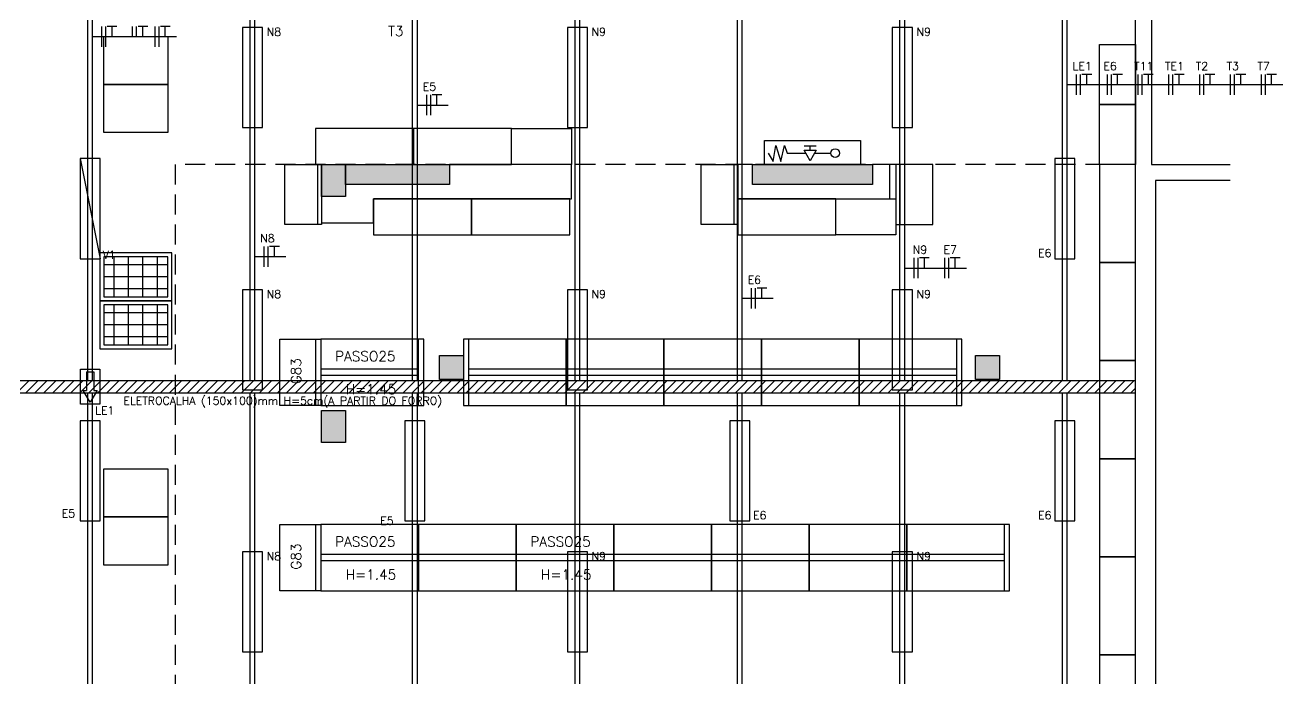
# Model space of a CAD drawing. Header units: metres. Extents: x -367 to 368, y -238 to 226.
# Drawn here: x 252.62 to 268.34, y 193.87 to 202.03 of the extents above; entities that cross this region are included whole.
import ezdxf
from ezdxf.enums import TextEntityAlignment as Align

# ---------------------------------------------------------------- set-up
doc = ezdxf.new("R2010")
doc.units = ezdxf.units.M
doc.linetypes.add('CONTINOUS', pattern=[0])
doc.linetypes.add('LA_BAU_BASES GERAIS_R00$0$LA_BAU_FACHADAS_R01$0$DASHED2', pattern=[0.375, 0.25, -0.125])
for name, color, linetype in [('A-CALHA', 160, 'Continuous'), ('A-SIMBELET', 10, 'Continuous'), ('ELE-ELÉTRICA', 160, 'Continuous'), ('INCENDIO', 10, 'CONTINOUS'), ('LA_BAU_BASES GERAIS_R00$0$base', 253, 'Continuous'), ('LA_BAU_LUM TÉRREO_R02$0$ARQ-HAC-251', 251, 'Continuous'), ('LA_BAU_LUM TÉRREO_R02$0$ARQ-LUM', 2, 'Continuous')]:
    doc.layers.add(name, color=color, linetype=linetype)
doc.styles.add('LA_BAU_BASES GERAIS_R00$0$LA_BAU_MERC_R01$0$R40-125-RS', font='romans.shx', dxfattribs={"height": 0.1248})
doc.styles.add('LA_BAU_BASES GERAIS_R00$0$LA_BAU_MERC_R01$0$RS80', font='ROMANS', dxfattribs={"height": 0.18})
doc.styles.add('LA_BAU_BASES GERAIS_R00$0$R60-125-RS', font='romans.shx', dxfattribs={"height": 0.19})
doc.styles.add('LA_BAU_BASES GERAIS_R00$0$R80-100-RS', font='romans.shx', dxfattribs={"height": 0.203})
doc.styles.get("Standard").update_dxf_attribs({"font": 'romans.shx'})
pattern_1 = [(45, (200.66, 197.437384), (-0.0561266, 0.0561266), [])]

# ---------------------------------------------------------------- blocks, each defined once
blk = doc.blocks.new('LA_BAU_BASES GERAIS_R00$0$LA_BAU_ALVENARIA TÉRREO_R01')
at = {"layer": 'LA_BAU_BASES GERAIS_R00$0$base', "linetype": 'Continuous'}
h = blk.add_hatch(color=256, dxfattribs=at)
h.dxf.hatch_style = 1
h.paths.add_polyline_path([(256.626, 200.29), (256.328, 200.29), (256.328, 199.89), (256.628, 199.89), (256.628, 200.04), (256.626, 200.04)])
h = blk.add_hatch(color=256, dxfattribs=at)
h.dxf.hatch_style = 1
h.paths.add_polyline_path([(257.926, 200.29), (256.628, 200.29), (256.628, 200.04), (257.926, 200.04)])
h = blk.add_hatch(color=256, dxfattribs=at)
h.dxf.hatch_style = 1
h.paths.add_polyline_path([(263.214, 200.29), (261.714, 200.29), (261.714, 200.04), (263.214, 200.04)])
h = blk.add_hatch(color=256, dxfattribs=at)
h.dxf.hatch_style = 1
h.paths.add_polyline_path([(258.1, 197.903), (257.8, 197.903), (257.8, 197.603), (258.1, 197.603)])
at = {"layer": 'LA_BAU_BASES GERAIS_R00$0$base'}
h = blk.add_hatch(color=256, dxfattribs=at)
h.dxf.hatch_style = 1
h.paths.add_polyline_path([(264.8, 197.903), (264.5, 197.903), (264.5, 197.603), (264.8, 197.603)])
h = blk.add_hatch(color=256, dxfattribs=at)
h.dxf.hatch_style = 1
h.paths.add_polyline_path([(256.628, 197.218), (256.328, 197.218), (256.328, 196.818), (256.628, 196.818)])
at = {"layer": 'LA_BAU_BASES GERAIS_R00$0$base', "linetype": 'Continuous'}
for p, q in [((261.907, 200.431), (261.969, 200.325)), ((261.969, 200.325), (262.006, 200.527)), ((262.006, 200.527), (262.065, 200.325)), ((262.065, 200.325), (262.114, 200.527)), ((262.114, 200.527), (262.145, 200.432)), ((262.145, 200.432), (262.378, 200.432)), ((262.357, 200.522), (262.508, 200.522)), ((262.433, 200.467), (262.433, 200.522)), ((262.488, 200.432), (262.69, 200.432))]:
    blk.add_line(p, q, dxfattribs=at)
for points in [[(267.681, 200.09), (266.75, 200.09), (266.75, 177.95), (266.41, 177.95), (266.41, 178.2), (266.5, 178.2), (266.5, 184.7), (265.4, 184.7), (265.4, 179.45), (265.15, 179.45), (265.15, 185.2), (265.4, 185.2), (265.4, 184.85), (266.5, 184.85), (266.5, 210.65)], [(266.7, 210.65), (266.7, 200.29), (267.681, 200.29)], [(256.328, 199.89), (256.328, 199.56), (256.978, 199.56), (256.978, 199.86), (259.45, 199.86), (259.45, 200.29), (257.926, 200.29)], [(261.714, 200.29), (261.53, 200.29), (261.53, 199.86), (263.43, 199.86), (263.43, 200.29), (263.214, 200.29)]]:
    blk.add_lwpolyline(points, dxfattribs=at)
for points in [[(261.864, 200.29), (261.864, 200.59), (263.064, 200.59), (263.064, 200.29)], [(262.357, 200.467), (262.508, 200.467), (262.433, 200.336)], [(256.328, 199.89), (256.328, 200.29), (256.628, 200.29), (256.628, 199.89)], [(256.626, 200.04), (256.626, 200.29), (257.926, 200.29), (257.926, 200.04)], [(261.714, 200.29), (263.214, 200.29), (263.214, 200.04), (261.714, 200.04)], [(257.8, 197.903), (258.1, 197.903), (258.1, 197.603), (257.8, 197.603)]]:
    blk.add_lwpolyline(points, close=True, dxfattribs=at)
at = {"layer": 'LA_BAU_BASES GERAIS_R00$0$base', "linetype": 'LA_BAU_BASES GERAIS_R00$0$LA_BAU_FACHADAS_R01$0$DASHED2'}
blk.add_lwpolyline([(266.5, 200.29), (254.5, 200.29), (254.5, 182.88)], dxfattribs=at)
at = {"layer": 'LA_BAU_BASES GERAIS_R00$0$base'}
for points in [[(264.5, 197.903), (264.8, 197.903), (264.8, 197.603), (264.5, 197.603)], [(256.328, 197.218), (256.628, 197.218), (256.628, 196.818), (256.328, 196.818)]]:
    blk.add_lwpolyline(points, close=True, dxfattribs=at)
at = {"layer": 'LA_BAU_BASES GERAIS_R00$0$base', "linetype": 'Continuous'}
blk.add_circle((262.745, 200.432), 0.0549, dxfattribs=at)
blk = doc.blocks.new('LA_BAU_BASES GERAIS_R00$0$LA_BAU_MERC_R01')
at = {"layer": 'LA_BAU_BASES GERAIS_R00$0$base'}
for p, q in [((253.606, 201.888), (254.406, 201.888)), ((253.606, 201.288), (253.606, 201.888)), ((254.406, 201.888), (254.406, 201.288)), ((266.05, 201.04), (266.05, 201.79)), ((266.05, 201.79), (266.5, 201.79)), ((266.5, 201.79), (266.5, 201.04)), ((253.606, 201.288), (254.406, 201.288)), ((253.606, 200.688), (253.606, 201.288)), ((254.406, 201.288), (253.606, 201.288)), ((254.406, 201.288), (254.406, 200.688)), ((266.5, 201.04), (266.05, 201.04)), ((266.05, 200.29), (266.05, 201.04)), ((266.05, 201.04), (266.5, 201.04)), ((266.5, 201.04), (266.5, 200.29)), ((256.25, 200.74), (256.25, 200.29)), ((257.475, 200.74), (256.25, 200.74)), ((257.475, 200.74), (257.475, 200.29)), ((258.7, 200.74), (257.475, 200.74)), ((257.475, 200.29), (257.475, 200.74)), ((258.7, 200.74), (259.45, 200.74)), ((258.7, 200.29), (258.7, 200.74)), ((258.7, 200.29), (258.7, 200.74)), ((259.45, 200.74), (259.45, 200.29)), ((254.406, 200.688), (253.606, 200.688)), ((255.868, 199.54), (255.868, 200.29)), ((255.868, 200.29), (256.328, 200.29)), ((256.25, 200.29), (257.475, 200.29)), ((256.278, 200.29), (256.278, 199.54)), ((256.328, 200.29), (256.328, 199.54)), ((257.475, 200.29), (258.7, 200.29)), ((259.45, 200.29), (258.7, 200.29)), ((261.07, 199.54), (261.07, 200.29)), ((261.07, 200.29), (261.53, 200.29)), ((261.48, 200.29), (261.48, 199.54)), ((261.53, 200.29), (261.53, 199.54)), ((263.965, 200.29), (263.505, 200.29)), ((263.505, 200.29), (263.505, 199.54)), ((263.555, 200.29), (263.555, 199.54)), ((263.965, 199.54), (263.965, 200.29)), ((266.5, 200.29), (266.05, 200.29)), ((266.05, 200.29), (266.05, 199.065)), ((266.5, 200.29), (266.05, 200.29)), ((266.5, 199.065), (266.5, 200.29)), ((256.978, 199.86), (256.978, 199.41)), ((258.203, 199.86), (256.978, 199.86)), ((258.203, 199.86), (258.203, 199.41)), ((259.428, 199.86), (258.203, 199.86)), ((258.203, 199.41), (258.203, 199.86)), ((259.428, 199.41), (259.428, 199.86)), ((261.53, 199.86), (261.53, 199.41)), ((262.755, 199.86), (261.53, 199.86)), ((262.755, 199.86), (263.505, 199.86)), ((262.755, 199.41), (262.755, 199.86)), ((262.755, 199.41), (262.755, 199.86)), ((263.505, 199.86), (263.505, 199.41)), ((256.328, 199.54), (255.868, 199.54)), ((261.53, 199.54), (261.07, 199.54)), ((263.505, 199.54), (263.965, 199.54)), ((256.978, 199.41), (258.203, 199.41)), ((258.203, 199.41), (259.428, 199.41)), ((261.53, 199.41), (262.755, 199.41)), ((263.505, 199.41), (262.755, 199.41)), ((253.556, 199.188), (253.556, 198.588)), ((254.456, 199.188), (253.556, 199.188)), ((254.406, 199.138), (253.606, 199.138)), ((253.606, 199.138), (253.606, 198.638)), ((253.736, 198.638), (253.736, 199.138)), ((253.916, 198.638), (253.916, 199.138)), ((254.096, 198.638), (254.096, 199.138)), ((254.276, 198.638), (254.276, 199.138)), ((254.406, 198.638), (254.406, 199.138)), ((254.456, 198.588), (254.456, 199.188)), ((254.406, 199.038), (253.606, 199.038)), ((266.05, 199.065), (266.5, 199.065)), ((266.05, 199.065), (266.05, 197.84)), ((266.5, 199.065), (266.05, 199.065)), ((266.5, 197.84), (266.5, 199.065)), ((254.406, 198.888), (253.606, 198.888)), ((254.406, 198.738), (253.606, 198.738)), ((253.556, 198.588), (254.456, 198.588)), ((253.556, 198.588), (253.556, 197.988)), ((254.456, 198.588), (253.556, 198.588)), ((253.606, 198.638), (254.406, 198.638)), ((254.406, 198.538), (253.606, 198.538)), ((253.606, 198.538), (253.606, 198.038)), ((253.736, 198.038), (253.736, 198.538)), ((253.916, 198.038), (253.916, 198.538)), ((254.096, 198.038), (254.096, 198.538)), ((254.276, 198.038), (254.276, 198.538)), ((254.406, 198.038), (254.406, 198.538)), ((254.456, 197.988), (254.456, 198.588)), ((254.406, 198.438), (253.606, 198.438)), ((254.406, 198.288), (253.606, 198.288)), ((254.406, 198.138), (253.606, 198.138)), ((253.606, 198.038), (254.406, 198.038)), ((256.32, 198.11), (256.32, 197.28)), ((257.54, 198.11), (256.32, 198.11)), ((257.54, 197.28), (257.54, 198.11)), ((258.164, 198.11), (258.164, 197.28)), ((259.384, 198.11), (258.164, 198.11)), ((259.384, 197.28), (259.384, 198.11)), ((259.384, 198.11), (259.384, 197.28)), ((260.604, 198.11), (259.384, 198.11)), ((260.604, 198.11), (260.604, 197.28)), ((261.824, 198.11), (260.604, 198.11)), ((260.604, 197.28), (260.604, 198.11)), ((261.824, 198.11), (261.824, 197.28)), ((263.044, 198.11), (261.824, 198.11)), ((261.824, 197.28), (261.824, 198.11)), ((263.044, 198.11), (263.044, 197.28)), ((264.264, 198.11), (263.044, 198.11)), ((263.044, 197.28), (263.044, 198.11)), ((264.264, 197.28), (264.264, 198.11)), ((253.556, 197.988), (254.456, 197.988)), ((257.54, 197.735), (256.32, 197.735)), ((259.384, 197.735), (258.164, 197.735)), ((260.604, 197.735), (259.384, 197.735)), ((261.824, 197.735), (260.604, 197.735)), ((263.044, 197.735), (261.824, 197.735)), ((264.264, 197.735), (263.044, 197.735)), ((266.05, 197.84), (266.05, 196.615)), ((266.5, 197.84), (266.05, 197.84)), ((266.05, 197.84), (266.5, 197.84)), ((266.5, 196.615), (266.5, 197.84)), ((257.54, 197.655), (256.32, 197.655)), ((259.384, 197.655), (258.164, 197.655)), ((260.604, 197.655), (259.384, 197.655)), ((261.824, 197.655), (260.604, 197.655)), ((263.044, 197.655), (261.824, 197.655)), ((264.264, 197.655), (263.044, 197.655)), ((256.32, 197.28), (257.54, 197.28)), ((258.164, 197.28), (259.384, 197.28)), ((259.384, 197.28), (260.604, 197.28)), ((260.604, 197.28), (261.824, 197.28)), ((261.824, 197.28), (263.044, 197.28)), ((263.044, 197.28), (264.264, 197.28)), ((266.05, 196.615), (266.05, 195.39)), ((266.5, 196.615), (266.05, 196.615)), ((266.05, 196.615), (266.5, 196.615)), ((266.5, 195.39), (266.5, 196.615)), ((253.606, 196.488), (254.406, 196.488)), ((253.606, 195.888), (253.606, 196.488)), ((254.406, 196.488), (254.406, 195.888)), ((253.606, 195.888), (254.406, 195.888)), ((253.606, 195.288), (253.606, 195.888)), ((254.406, 195.888), (253.606, 195.888)), ((254.406, 195.888), (254.406, 195.288)), ((256.32, 195.795), (256.32, 194.965)), ((257.54, 195.795), (256.32, 195.795)), ((257.54, 195.795), (257.54, 194.965)), ((258.76, 195.795), (257.54, 195.795)), ((257.54, 194.965), (257.54, 195.795)), ((258.76, 194.965), (258.76, 195.795)), ((258.76, 195.795), (258.76, 194.965)), ((259.98, 195.795), (258.76, 195.795)), ((259.98, 195.795), (259.98, 194.965)), ((261.2, 195.795), (259.98, 195.795)), ((259.98, 194.965), (259.98, 195.795)), ((261.2, 195.795), (261.2, 194.965)), ((262.42, 195.795), (261.2, 195.795)), ((261.2, 194.965), (261.2, 195.795)), ((262.42, 195.795), (262.42, 194.965)), ((263.64, 195.795), (262.42, 195.795)), ((262.42, 194.965), (262.42, 195.795)), ((263.64, 195.795), (263.64, 194.965)), ((264.86, 195.795), (263.64, 195.795)), ((263.64, 194.965), (263.64, 195.795)), ((264.86, 194.965), (264.86, 195.795)), ((257.54, 195.42), (256.32, 195.42)), ((258.76, 195.42), (257.54, 195.42)), ((259.98, 195.42), (258.76, 195.42)), ((261.2, 195.42), (259.98, 195.42)), ((262.42, 195.42), (261.2, 195.42)), ((263.64, 195.42), (262.42, 195.42)), ((264.86, 195.42), (263.64, 195.42)), ((266.05, 195.39), (266.5, 195.39)), ((266.05, 195.39), (266.05, 194.165)), ((266.5, 195.39), (266.05, 195.39)), ((266.5, 194.165), (266.5, 195.39)), ((254.406, 195.288), (253.606, 195.288)), ((257.54, 195.34), (256.32, 195.34)), ((258.76, 195.34), (257.54, 195.34)), ((259.98, 195.34), (258.76, 195.34)), ((261.2, 195.34), (259.98, 195.34)), ((262.42, 195.34), (261.2, 195.34)), ((263.64, 195.34), (262.42, 195.34)), ((264.86, 195.34), (263.64, 195.34)), ((256.32, 194.965), (257.54, 194.965)), ((257.54, 194.965), (258.76, 194.965)), ((258.76, 194.965), (259.98, 194.965)), ((259.98, 194.965), (261.2, 194.965)), ((261.2, 194.965), (262.42, 194.965)), ((262.42, 194.965), (263.64, 194.965)), ((263.64, 194.965), (264.86, 194.965)), ((266.05, 194.165), (266.05, 192.94)), ((266.5, 194.165), (266.05, 194.165)), ((266.05, 194.165), (266.5, 194.165)), ((266.5, 192.94), (266.5, 194.165))]:
    blk.add_line(p, q, dxfattribs=at)
at = {"layer": 'LA_BAU_BASES GERAIS_R00$0$base', "linetype": 'Continuous'}
for p, q in [((255.806, 198.11), (256.32, 198.11)), ((255.806, 197.28), (255.806, 198.11)), ((256.256, 197.28), (256.256, 198.11)), ((257.604, 198.11), (257.54, 198.11)), ((257.604, 197.28), (257.604, 198.11)), ((258.1, 198.11), (258.1, 197.28)), ((258.164, 198.11), (258.1, 198.11)), ((264.328, 198.11), (264.264, 198.11)), ((264.328, 197.28), (264.328, 198.11)), ((256.32, 197.28), (255.806, 197.28)), ((257.54, 197.28), (257.604, 197.28)), ((258.1, 197.28), (258.164, 197.28)), ((264.264, 197.28), (264.328, 197.28)), ((255.806, 195.795), (256.32, 195.795)), ((255.806, 194.965), (255.806, 195.795)), ((256.256, 194.965), (256.256, 195.795)), ((264.924, 195.795), (264.86, 195.795)), ((264.924, 194.965), (264.924, 195.795)), ((256.32, 194.965), (255.806, 194.965)), ((264.86, 194.965), (264.924, 194.965))]:
    blk.add_line(p, q, dxfattribs=at)
at = {"layer": 'LA_BAU_BASES GERAIS_R00$0$base', "style": 'LA_BAU_BASES GERAIS_R00$0$LA_BAU_MERC_R01$0$R40-125-RS'}
for s, rotation, p in [('PASSO25', 359.9999, (256.497, 197.833)), ('G83', 90, (256.071, 197.545)), ('H=1.45', 359.9999, (256.629, 197.421)), ('G83', 90, (256.071, 195.23)), ('PASSO25', 359.9999, (256.497, 195.518)), ('PASSO25', 359.9999, (258.937, 195.518)), ('H=1.45', 359.9999, (256.629, 195.106)), ('H=1.45', 359.9999, (259.069, 195.106))]:
    blk.add_text(s, height=0.1248, rotation=rotation, dxfattribs=at).set_placement(p)
at = {"layer": 'LA_BAU_BASES GERAIS_R00$0$base', "text_generation_flag": 4}
for tag, height, rotation, style, p in [('CD H=1.45', 0.12, 180, 'LA_BAU_BASES GERAIS_R00$0$LA_BAU_MERC_R01$0$RS80', (261.738, 205.549)), ('CD H=1.45', 0.12, 180, 'LA_BAU_BASES GERAIS_R00$0$LA_BAU_MERC_R01$0$RS80', (262.989, 205.549)), ('CD H=2.25', 0.125, 270, 'LA_BAU_BASES GERAIS_R00$0$LA_BAU_MERC_R01$0$R40-125-RS', (266.17, 203.663)), ('CD H=1.45', 0.12, 180, 'LA_BAU_BASES GERAIS_R00$0$LA_BAU_MERC_R01$0$RS80', (261.354, 202.826)), ('CD H=1.45', 0.12, 180, 'LA_BAU_BASES GERAIS_R00$0$LA_BAU_MERC_R01$0$RS80', (262.605, 202.826)), ('CD H=1.45', 0.12, 180, 'LA_BAU_BASES GERAIS_R00$0$LA_BAU_MERC_R01$0$RS80', (263.857, 202.826)), ('CD H=1.45', 0.12, 180, 'LA_BAU_BASES GERAIS_R00$0$LA_BAU_MERC_R01$0$RS80', (265.108, 202.826))]:
    blk.add_attdef(tag, text='', height=height, rotation=rotation, dxfattribs=dict(at, style=style)).set_placement(p, align=Align.MIDDLE)
at = {"layer": 'LA_BAU_BASES GERAIS_R00$0$base', "style": 'LA_BAU_BASES GERAIS_R00$0$LA_BAU_MERC_R01$0$RS80', "text_generation_flag": 4}
for p in [(261.764, 204.896), (263.015, 204.896)]:
    blk.add_attdef('CD H=1.45', text='', height=0.12, dxfattribs=at).set_placement(p, align=Align.MIDDLE)
at = {"layer": 'LA_BAU_BASES GERAIS_R00$0$base', "style": 'LA_BAU_BASES GERAIS_R00$0$LA_BAU_MERC_R01$0$R40-125-RS'}
for p in [(246.243, 203.098), (247.393, 203.098), (248.543, 203.098), (249.693, 203.098), (250.843, 203.098), (246.243, 202.318), (247.393, 202.318), (248.543, 202.318), (249.693, 202.318), (250.843, 202.318)]:
    blk.add_attdef('TIPO', text='', height=0.125, rotation=180, dxfattribs=at).set_placement(p, align=Align.MIDDLE)
blk = doc.blocks.new('LA_BAU_BASES GERAIS_R00')
at = {"layer": 'LA_BAU_BASES GERAIS_R00$0$base'}
for name in ['LA_BAU_BASES GERAIS_R00$0$LA_BAU_MERC_R01', 'LA_BAU_BASES GERAIS_R00$0$LA_BAU_ALVENARIA TÉRREO_R01']:
    blk.add_blockref(name, (0, 0), dxfattribs=at)
at = {"layer": 'LA_BAU_BASES GERAIS_R00$0$base', "style": 'LA_BAU_BASES GERAIS_R00$0$R60-125-RS'}
for p in [(242.782, 218.919), (358.637, 192.964)]:
    blk.add_attdef('S', text='', height=0.19, rotation=90, dxfattribs=at).set_placement(p, align=Align.MIDDLE_CENTER)
at = {"layer": 'LA_BAU_BASES GERAIS_R00$0$base', "style": 'LA_BAU_BASES GERAIS_R00$0$R80-100-RS'}
blk.add_attdef('ACESSO', text='', height=0.203, dxfattribs=at).set_placement((365.922, 191.987), align=Align.TOP_CENTER)
at = {"layer": 'LA_BAU_BASES GERAIS_R00$0$base', "style": 'LA_BAU_BASES GERAIS_R00$0$R60-125-RS'}
blk.add_attdef('S', text='', height=0.19, dxfattribs=at).set_placement((266.114, 180.913), align=Align.MIDDLE_CENTER)
blk = doc.blocks.new('A$C716F59AC')
at = {"layer": 'LA_BAU_LUM TÉRREO_R02$0$ARQ-HAC-251', "color": 160}
for p, q in [((-13.345, 19.647), (-13.345, 32.71)), ((-13.285, 19.647), (-13.285, 32.71)), ((-11.315, 19.647), (-11.315, 32.71)), ((-11.255, 19.647), (-11.255, 32.71)), ((-9.285, 19.647), (-9.285, 32.71)), ((-9.225, 19.647), (-9.225, 32.71)), ((-7.255, 19.647), (-7.255, 32.71)), ((-7.195, 19.647), (-7.195, 32.71)), ((-5.225, 19.647), (-5.225, 32.71)), ((-5.165, 19.647), (-5.165, 32.71)), ((-3.195, 19.647), (-3.195, 32.71)), ((-3.135, 19.647), (-3.135, 32.71)), ((-1.165, 19.647), (-1.165, 26.567)), ((-1.105, 19.647), (-1.105, 26.567)), ((-13.345, 0.71), (-13.345, 19.497)), ((-13.285, 0.71), (-13.285, 19.497)), ((-11.315, 4.04), (-11.315, 19.497)), ((-11.255, 4.04), (-11.255, 19.497)), ((-9.285, 0.71), (-9.285, 19.497)), ((-9.225, 0.71), (-9.225, 19.497)), ((-7.255, 0.71), (-7.255, 19.497)), ((-7.195, 0.71), (-7.195, 19.497)), ((-5.225, 0.71), (-5.225, 19.497)), ((-5.165, 0.71), (-5.165, 19.497)), ((-3.195, 0.71), (-3.195, 19.497)), ((-3.135, 0.71), (-3.135, 19.497)), ((-1.165, 11.752), (-1.165, 19.497)), ((-1.105, 11.752), (-1.105, 19.497))]:
    blk.add_line(p, q, dxfattribs=at)
at = {"layer": 'LA_BAU_LUM TÉRREO_R02$0$ARQ-LUM', "color": 7}
blk.add_line((-13.44, 22.423), (-13.19, 21.173), dxfattribs=at)
for points in [[(-11.16, 22.81), (-11.16, 24.06), (-11.41, 24.06), (-11.41, 22.81)], [(-11.16, 22.81), (-11.16, 24.06), (-11.41, 24.06), (-11.41, 22.81)], [(-7.1, 22.81), (-7.1, 24.06), (-7.35, 24.06), (-7.35, 22.81)], [(-7.1, 22.81), (-7.1, 24.06), (-7.35, 24.06), (-7.35, 22.81)], [(-3.04, 22.81), (-3.04, 24.06), (-3.29, 24.06), (-3.29, 22.81)], [(-3.04, 22.81), (-3.04, 24.06), (-3.29, 24.06), (-3.29, 22.81)], [(-13.19, 21.173), (-13.19, 22.423), (-13.44, 22.423), (-13.44, 21.173)], [(-13.19, 21.173), (-13.19, 22.423), (-13.44, 22.423), (-13.44, 21.173)], [(-13.19, 21.173), (-13.19, 22.423), (-13.44, 22.423), (-13.44, 21.173)], [(-13.19, 21.173), (-13.19, 22.423), (-13.44, 22.423), (-13.44, 21.173)], [(-1.01, 21.173), (-1.01, 22.423), (-1.26, 22.423), (-1.26, 21.173)], [(-1.01, 21.173), (-1.01, 22.423), (-1.26, 22.423), (-1.26, 21.173)], [(-11.16, 19.536), (-11.16, 20.786), (-11.41, 20.786), (-11.41, 19.536)], [(-11.16, 19.536), (-11.16, 20.786), (-11.41, 20.786), (-11.41, 19.536)], [(-7.1, 19.536), (-7.1, 20.786), (-7.35, 20.786), (-7.35, 19.536)], [(-7.1, 19.536), (-7.1, 20.786), (-7.35, 20.786), (-7.35, 19.536)], [(-3.04, 19.536), (-3.04, 20.786), (-3.29, 20.786), (-3.29, 19.536)], [(-3.04, 19.536), (-3.04, 20.786), (-3.29, 20.786), (-3.29, 19.536)], [(-13.19, 17.899), (-13.19, 19.149), (-13.44, 19.149), (-13.44, 17.899)], [(-13.19, 17.899), (-13.19, 19.149), (-13.44, 19.149), (-13.44, 17.899)], [(-9.13, 17.899), (-9.13, 19.149), (-9.38, 19.149), (-9.38, 17.899)], [(-9.13, 17.899), (-9.13, 19.149), (-9.38, 19.149), (-9.38, 17.899)], [(-5.07, 17.899), (-5.07, 19.149), (-5.32, 19.149), (-5.32, 17.899)], [(-5.07, 17.899), (-5.07, 19.149), (-5.32, 19.149), (-5.32, 17.899)], [(-1.01, 17.899), (-1.01, 19.149), (-1.26, 19.149), (-1.26, 17.899)], [(-1.01, 17.899), (-1.01, 19.149), (-1.26, 19.149), (-1.26, 17.899)], [(-11.16, 16.262), (-11.16, 17.512), (-11.41, 17.512), (-11.41, 16.262)], [(-11.16, 16.262), (-11.16, 17.512), (-11.41, 17.512), (-11.41, 16.262)], [(-7.1, 16.262), (-7.1, 17.512), (-7.35, 17.512), (-7.35, 16.262)], [(-7.1, 16.262), (-7.1, 17.512), (-7.35, 17.512), (-7.35, 16.262)], [(-3.04, 16.262), (-3.04, 17.512), (-3.29, 17.512), (-3.29, 16.262)], [(-3.04, 16.262), (-3.04, 17.512), (-3.29, 17.512), (-3.29, 16.262)]]:
    blk.add_lwpolyline(points, close=True, dxfattribs=at)
for points in [[(-13.19, 21.173), (-13.19, 22.423), (-13.44, 22.423), (-13.19, 21.173)], [(-1.01, 22.173), (-1.01, 22.423), (-1.26, 22.423), (-1.01, 22.173)], [(-13.19, 18.899), (-13.19, 19.149), (-13.44, 19.149), (-13.19, 18.899)], [(-9.13, 18.899), (-9.13, 19.149), (-9.38, 19.149), (-9.13, 18.899)], [(-5.07, 18.899), (-5.07, 19.149), (-5.32, 19.149), (-5.07, 18.899)], [(-1.01, 18.899), (-1.01, 19.149), (-1.26, 19.149), (-1.01, 18.899)]]:
    blk.add_solid(points, dxfattribs=at)
blk = doc.blocks.new('A$C152F3989')
at = {"layer": 'ELE-ELÉTRICA', "color": 3}
blk.add_lwpolyline([(-21.475, -0.315), (-21.289, -0.5), (0, -0.5), (0, -0.35), (-21.217, -0.35), (-21.333, -0.234)], dxfattribs=at)
blk = doc.blocks.new('SETA')
at = {"layer": 'A-SIMBELET'}
for p, q in [((0.192, 0.638), (0.387, 0.755)), ((0.387, 0.521), (0.192, 0.638)), ((0.387, 0.755), (0.387, 0.697)), ((0.699, 0.697), (0.387, 0.697)), ((0.699, 0.697), (0.699, 0.578)), ((0.387, 0.578), (0.387, 0.521)), ((0.699, 0.578), (0.387, 0.578))]:
    blk.add_line(p, q, dxfattribs=at)
blk.add_lwpolyline([(0.745, 0.474), (0.16, 0.474), (0.16, 0.801), (0.745, 0.801)], close=True, dxfattribs=at)
blk = doc.blocks.new('A$C014F47B6')
at = {"layer": 'INCENDIO', "lineweight": 0, "xscale": 0.7500000000000008, "yscale": 0.75, "zscale": 0.7500000000000008, "rotation": 90.00000250684839}
blk.add_blockref('SETA', (-13.767, -13.723), dxfattribs=at)

msp = doc.modelspace()

# ---------------------------------------------------------------- hatches: boundary and pattern name
at = {"layer": 'ELE-ELÉTRICA'}
h = msp.add_hatch(dxfattribs=at)
h.set_pattern_fill('ANSI31', color=2, scale=0.025, style=0)
h.set_pattern_definition(pattern_1)
edge = h.paths.add_edge_path()
edge.add_line((245.025, 197.623), (245.211, 197.437))
edge.add_line((245.211, 197.437), (266.5, 197.437))
edge.add_line((266.5, 197.437), (266.5, 197.587))
edge.add_line((266.5, 197.587), (245.283, 197.587))
edge.add_line((245.283, 197.587), (245.167, 197.703))
h = msp.add_hatch(dxfattribs=at)
h.set_pattern_fill('ANSI31', color=2, scale=0.025, style=0)
h.set_pattern_definition(pattern_1)
edge = h.paths.add_edge_path()
edge.add_line((245.025, 197.623), (245.211, 197.437))
edge.add_line((245.211, 197.437), (266.5, 197.437))
edge.add_line((266.5, 197.437), (266.5, 197.587))
edge.add_line((266.5, 197.587), (245.283, 197.587))
edge.add_line((245.283, 197.587), (245.167, 197.703))

# ---------------------------------------------------------------- linework, layer by layer
at = {"layer": 'ELE-ELÉTRICA', "color": 20}
for p, q in [((253.582, 201.761), (253.582, 202.014)), ((253.632, 201.761), (253.632, 202.014)), ((253.967, 201.888), (253.967, 202.014)), ((254.017, 201.888), (254.017, 202.014)), ((254.247, 201.761), (254.247, 202.014)), ((254.297, 201.761), (254.297, 202.014)), ((265.762, 201.161, 0), (265.762, 201.415, 0)), ((265.812, 201.161, 0), (265.812, 201.415, 0)), ((266.147, 201.161, 0), (266.147, 201.415, 0)), ((266.197, 201.161, 0), (266.197, 201.415, 0)), ((266.532, 201.161, 0), (266.532, 201.415, 0)), ((266.582, 201.161, 0), (266.582, 201.415, 0)), ((266.917, 201.161, 0), (266.917, 201.415, 0)), ((266.967, 201.161, 0), (266.967, 201.415, 0)), ((267.302, 201.161, 0), (267.302, 201.415, 0)), ((267.352, 201.161, 0), (267.352, 201.415, 0)), ((267.687, 201.161, 0), (267.687, 201.415, 0)), ((267.737, 201.161, 0), (267.737, 201.415, 0)), ((268.072, 201.161, 0), (268.072, 201.415, 0)), ((268.122, 201.161, 0), (268.122, 201.415, 0)), ((257.642, 200.904, 0), (257.642, 201.158, 0)), ((257.692, 200.904, 0), (257.692, 201.158, 0)), ((255.612, 199.012, 0), (255.612, 199.266, 0)), ((255.662, 199.012, 0), (255.662, 199.266, 0)), ((263.732, 198.869, 0), (263.732, 199.123, 0)), ((263.782, 198.869, 0), (263.782, 199.123, 0)), ((264.117, 198.869, 0), (264.117, 199.123, 0)), ((264.167, 198.869, 0), (264.167, 199.123, 0)), ((261.702, 198.492, 0), (261.702, 198.745, 0)), ((261.752, 198.492, 0), (261.752, 198.745, 0))]:
    msp.add_line(p, q, dxfattribs=at)
at = {"layer": 'ELE-ELÉTRICA', "color": 20, "linetype": 'Continuous'}
for p, q in [((253.771, 202.014), (253.649, 202.014)), ((253.71, 201.888), (253.71, 202.014)), ((254.156, 202.014), (254.034, 202.014)), ((254.095, 201.888), (254.095, 202.014)), ((254.436, 202.014), (254.314, 202.014)), ((254.375, 201.888), (254.375, 202.014)), ((265.951, 201.415, 0), (265.829, 201.415, 0)), ((265.89, 201.288, 0), (265.89, 201.415, 0)), ((266.336, 201.415, 0), (266.214, 201.415, 0)), ((266.275, 201.288, 0), (266.275, 201.415, 0)), ((266.721, 201.415, 0), (266.599, 201.415, 0)), ((266.66, 201.288, 0), (266.66, 201.415, 0)), ((267.106, 201.415, 0), (266.984, 201.415, 0)), ((267.045, 201.288, 0), (267.045, 201.415, 0)), ((267.491, 201.415, 0), (267.369, 201.415, 0)), ((267.43, 201.288, 0), (267.43, 201.415, 0)), ((267.876, 201.415, 0), (267.754, 201.415, 0)), ((267.815, 201.288, 0), (267.815, 201.415, 0)), ((268.261, 201.415, 0), (268.139, 201.415, 0)), ((268.2, 201.288, 0), (268.2, 201.415, 0)), ((257.831, 201.158, 0), (257.709, 201.158, 0)), ((257.77, 201.031, 0), (257.77, 201.158, 0)), ((255.801, 199.266, 0), (255.679, 199.266, 0)), ((255.74, 199.139, 0), (255.74, 199.266, 0)), ((263.921, 199.123, 0), (263.799, 199.123, 0)), ((263.86, 198.996, 0), (263.86, 199.123, 0)), ((264.306, 199.123, 0), (264.184, 199.123, 0)), ((264.245, 198.996, 0), (264.245, 199.123, 0)), ((261.891, 198.745, 0), (261.769, 198.745, 0)), ((261.83, 198.619, 0), (261.83, 198.745, 0))]:
    msp.add_line(p, q, dxfattribs=at)
at = {"layer": 'ELE-ELÉTRICA', "color": 2}
for p, q in [((253.465, 201.888), (253.85, 201.888)), ((253.85, 201.888), (254.235, 201.888)), ((254.095, 201.888), (254.212, 201.888)), ((254.13, 201.888), (254.515, 201.888)), ((265.645, 201.288, 0), (266.03, 201.288, 0)), ((266.03, 201.288, 0), (266.415, 201.288, 0)), ((266.415, 201.288, 0), (266.8, 201.288, 0)), ((266.8, 201.288, 0), (267.185, 201.288, 0)), ((267.185, 201.288, 0), (267.57, 201.288, 0)), ((267.57, 201.288, 0), (267.955, 201.288, 0)), ((267.955, 201.288, 0), (268.34, 201.288, 0)), ((257.525, 201.031, 0), (257.91, 201.031, 0)), ((255.495, 199.139, 0), (255.88, 199.139, 0)), ((263.615, 198.996, 0), (264, 198.996, 0)), ((264, 198.996, 0), (264.385, 198.996, 0)), ((261.585, 198.619, 0), (261.97, 198.619, 0))]:
    msp.add_line(p, q, dxfattribs=at)

# ---------------------------------------------------------------- block references
at = {"color": 160}
msp.add_blockref('A$C716F59AC', (266.75, 177.94, 0), dxfattribs=at)
at = {"layer": 'ELE-ELÉTRICA', "color": 160}
for name, p in [('LA_BAU_BASES GERAIS_R00', (0, 0)), ('A$C152F3989', (266.5, 197.937))]:
    msp.add_blockref(name, p, dxfattribs=at)
at = {"layer": 'INCENDIO', "color": 160}
msp.add_blockref('A$C014F47B6', (267.681, 210.9), dxfattribs=at)

# ---------------------------------------------------------------- texts
at = {"layer": 'A-CALHA', "color": 3}
msp.add_text('ELETROCALHA (150x100)mm H=5cm(A PARTIR DO FORRO)', height=0.1, rotation=360, dxfattribs=at).set_placement((253.852, 197.29))
at = {"layer": 'A-SIMBELET'}
for s, p in [('N8', (255.732, 201.896, 0)), ('N9', (259.792, 201.896, 0)), ('N9', (263.852, 201.896, 0)), ('V1', (253.674, 199.112, 0)), ('E6', (265.365, 199.134, 0)), ('N8', (255.732, 198.622, 0)), ('N9', (259.792, 198.622, 0)), ('N9', (263.852, 198.622, 0)), ('LE1', (253.619, 197.168, 0)), ('E5', (253.164, 195.882, 0)), ('E5', (257.144, 195.79, 0)), ('E6', (261.803, 195.86, 0)), ('E6', (265.365, 195.86, 0)), ('N8', (255.732, 195.348, 0)), ('N9', (259.792, 195.348, 0)), ('N9', (263.852, 195.348, 0))]:
    msp.add_text(s, height=0.1, dxfattribs=at).set_placement(p, align=Align.CENTER)
at = {"layer": 'ELE-ELÉTRICA', "color": 10}
msp.add_text('T3', height=0.125, dxfattribs=at).set_placement((257.255, 201.894), align=Align.CENTER)
at = {"layer": 'ELE-ELÉTRICA', "color": 20}
for s, p in [('LE1', (265.712, 201.468, 0)), ('E6', (266.097, 201.468, 0)), ('T11', (266.482, 201.468, 0)), ('TE1', (266.867, 201.468, 0)), ('T2', (267.252, 201.468, 0)), ('T3', (267.637, 201.468, 0)), ('T7', (268.022, 201.468, 0)), ('E5', (257.592, 201.211, 0)), ('N8', (255.562, 199.319, 0)), ('N9', (263.715, 199.176, 0)), ('E7', (264.1, 199.176, 0)), ('E6', (261.652, 198.799, 0))]:
    msp.add_text(s, height=0.1, dxfattribs=at).set_placement(p)

doc.saveas('drawing.dxf')
